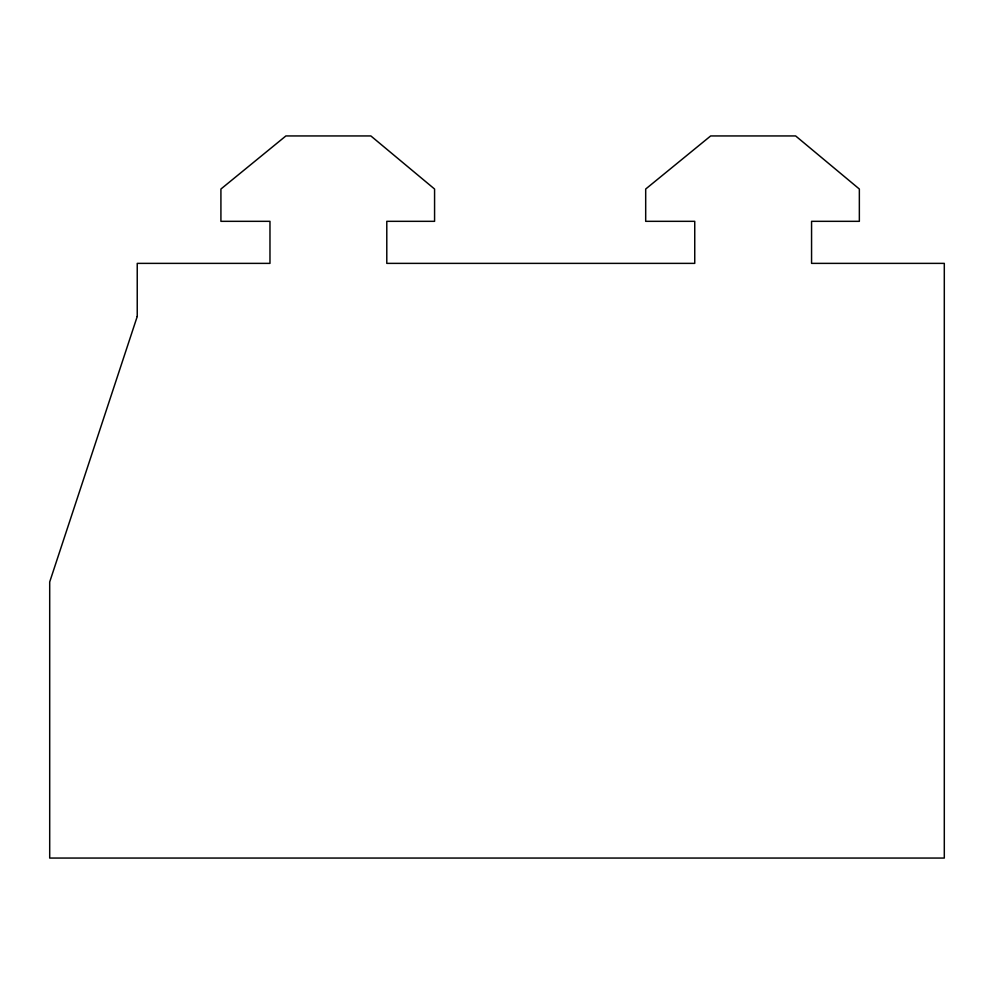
<?xml version="1.0" encoding="UTF-8"?>
<svg xmlns="http://www.w3.org/2000/svg" width="994" height="994" viewBox="0 0 994 994"><rect width="100%" height="100%" fill="white"/><g stroke="black" fill="none" stroke-linecap="round" stroke-linejoin="round"><path stroke-width="1.49" d="M137.234 316.477L49.7 581.95L49.7 858.058L944.3 858.058L944.3 263.373L811.564 263.373L811.564 221.327L859.35 221.327L859.35 189.034L795.635 135.942L710.673 135.942L645.69 189.034L645.69 221.327L694.744 221.327L694.744 263.373L386.79 263.373L386.79 221.327L434.577 221.327L434.577 189.034L370.861 135.942L285.899 135.942L220.917 189.034L220.917 221.327L269.97 221.327L269.97 263.373L137.234 263.373L137.234 316.477"/></g></svg>
